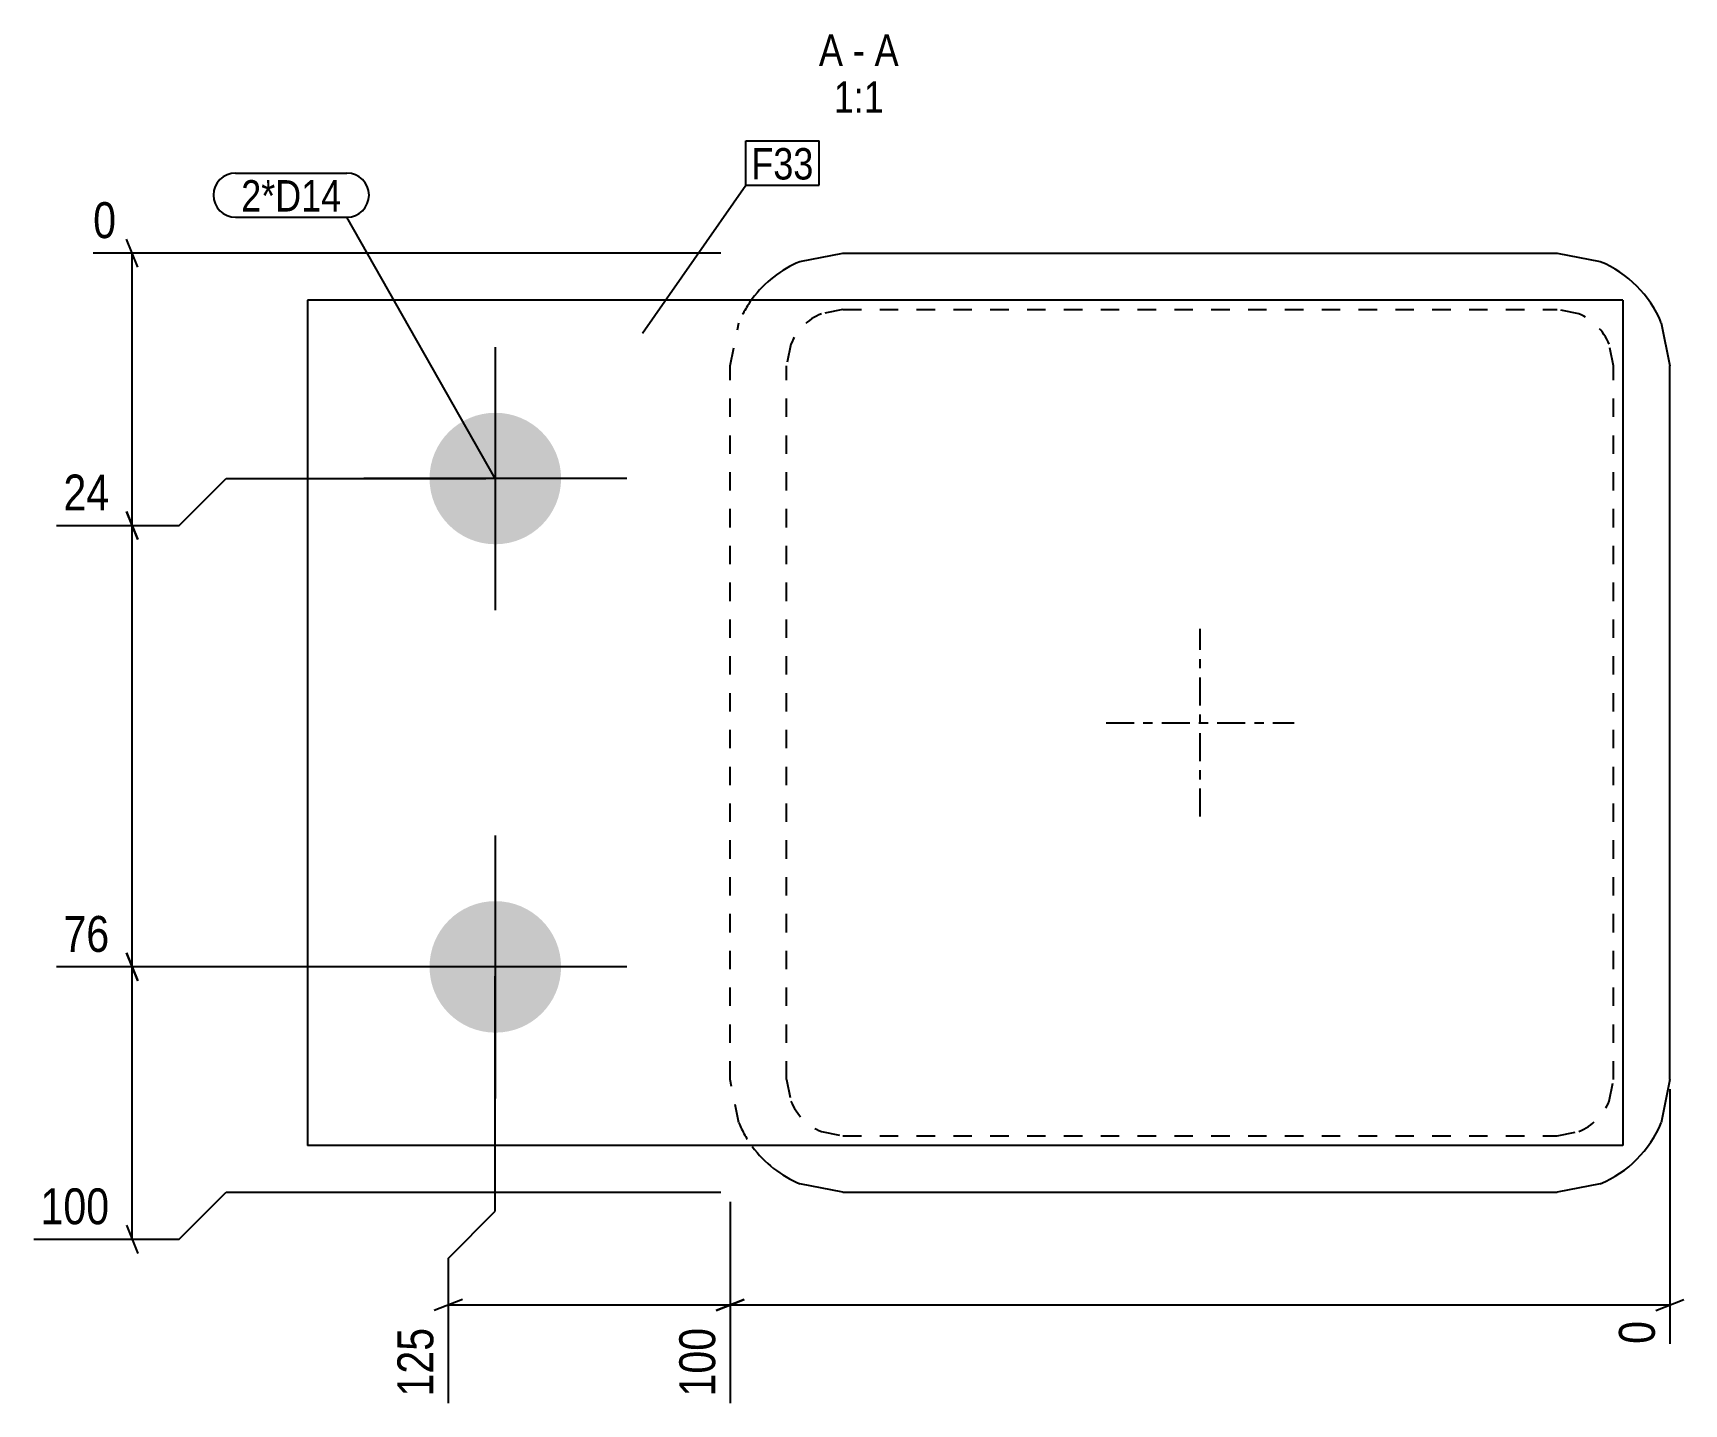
# Model space of a CAD drawing. Header units: millimetres. Extents: x 5 to 23236, y 2 to 815.
# Drawn here: x 15602 to 15777.7, y 2.3 to 148.3 of the extents above; entities that cross this region are included whole.
import ezdxf

# ---------------------------------------------------------------- set-up
doc = ezdxf.new("R2010")
doc.units = ezdxf.units.MM
doc.linetypes.add('DXK_LINE_DOT2', pattern=[3.9198, 1.9599, -1.9599])
doc.linetypes.add('DXK_LINE_DOT3', pattern=[5.9187, 2.979, -0.9799, 0.9799, -0.9799])
for name, color, linetype in [('MÅLSÆTNING', 7, 'Continuous'), ('STÅL', 7, 'Continuous'), ('TEKST', 7, 'Continuous')]:
    doc.layers.add(name, color=color, linetype=linetype)
doc.styles.add('Arial Narrow', font='ARIALN.TTF', dxfattribs={"height": 0.2})

msp = doc.modelspace()

# ---------------------------------------------------------------- hatches: boundary and pattern name
at = {"layer": 'STÅL', "linetype": 'Continuous'}
for points in [[(15651.23, 93.87, -1), (15651.23, 107.87, -1)], [(15651.23, 41.87, -1), (15651.23, 55.87, -1)]]:
    msp.add_hatch(color=96, dxfattribs=at).paths.add_polyline_path(points)

# ---------------------------------------------------------------- linework, layer by layer
at = {"layer": 'MÅLSÆTNING', "color": 7, "linetype": 'Continuous'}
for p, q in [((15675.23, 124.87), (15608.43, 124.87)), ((15613.17, 123.37), (15611.97, 126.37)), ((15612.57, 95.87), (15612.57, 124.87)), ((15617.57, 95.87), (15622.57, 100.87)), ((15617.57, 95.87), (15622.57, 100.87)), ((15622.57, 100.87), (15650.23, 100.87)), ((15622.57, 100.87), (15650.23, 100.87)), ((15611.97, 97.37), (15613.17, 94.37)), ((15613.17, 94.37), (15611.97, 97.37)), ((15604.54, 95.87), (15617.57, 95.87)), ((15604.54, 95.87), (15617.57, 95.87)), ((15612.57, 48.87), (15612.57, 95.87)), ((15613.17, 47.37), (15611.97, 50.37)), ((15611.97, 50.37), (15613.17, 47.37)), ((15650.23, 48.87), (15604.54, 48.87)), ((15612.57, 19.87), (15612.57, 48.87)), ((15651.23, 22.87), (15651.23, 47.87)), ((15776.23, 35.86), (15776.23, 8.73)), ((15617.57, 19.87), (15622.57, 24.87)), ((15622.57, 24.87), (15675.23, 24.87)), ((15646.23, 17.87), (15651.23, 22.87)), ((15676.23, 23.87), (15676.23, 2.4)), ((15611.97, 21.37), (15613.17, 18.37)), ((15602.1, 19.87), (15617.57, 19.87)), ((15646.23, 2.4), (15646.23, 17.87)), ((15647.73, 13.47), (15644.73, 12.27)), ((15646.23, 12.87), (15676.23, 12.87)), ((15674.73, 12.27), (15677.73, 13.47)), ((15677.73, 13.47), (15674.73, 12.27)), ((15676.23, 12.87), (15776.23, 12.87)), ((15774.73, 12.27), (15777.73, 13.47))]:
    msp.add_line(p, q, dxfattribs=at)
at = {"layer": 'STÅL', "color": 2, "linetype": 'Continuous'}
for p, q in [((15683.64, 123.96), (15688.23, 124.87)), ((15688.23, 124.87), (15764.23, 124.87)), ((15764.23, 124.87), (15768.82, 123.96)), ((15771.23, 119.87), (15631.23, 119.87)), ((15631.23, 119.87), (15631.23, 29.87)), ((15771.23, 119.87), (15771.23, 29.87)), ((15775.32, 117.46), (15776.23, 112.87)), ((15776.23, 36.87), (15776.23, 112.87)), ((15776.23, 36.87), (15775.32, 32.28)), ((15771.23, 29.87), (15631.23, 29.87)), ((15688.23, 24.87), (15683.64, 25.78)), ((15688.23, 24.87), (15764.23, 24.87)), ((15768.82, 25.78), (15764.23, 24.87))]:
    msp.add_line(p, q, dxfattribs=at)
at = {"layer": 'STÅL', "color": 7, "linetype": 'DXK_LINE_DOT2'}
for p, q in [((15688.23, 118.87), (15685.93, 118.41)), ((15688.23, 118.87), (15764.23, 118.87)), ((15766.53, 118.41), (15764.23, 118.87)), ((15676.23, 112.87), (15677.14, 117.46)), ((15682.69, 115.17), (15682.23, 112.87)), ((15770.23, 112.87), (15769.77, 115.17)), ((15676.23, 36.87), (15676.23, 112.87)), ((15682.23, 36.87), (15682.23, 112.87)), ((15770.23, 36.87), (15770.23, 112.87)), ((15677.14, 32.28), (15676.23, 36.87)), ((15682.23, 36.87), (15682.69, 34.57)), ((15769.77, 34.57), (15770.23, 36.87)), ((15685.93, 31.33), (15688.23, 30.87)), ((15688.23, 30.87), (15764.23, 30.87)), ((15764.23, 30.87), (15766.53, 31.33))]:
    msp.add_line(p, q, dxfattribs=at)
at = {"layer": 'STÅL', "color": 96, "linetype": 'Continuous'}
for p, q in [((15651.23, 114.87), (15651.23, 86.87)), ((15665.23, 100.87), (15637.23, 100.87)), ((15651.23, 62.87), (15651.23, 34.87)), ((15665.23, 48.87), (15637.23, 48.87))]:
    msp.add_line(p, q, dxfattribs=at)
at = {"layer": 'STÅL', "color": 7, "linetype": 'DXK_LINE_DOT3'}
for p, q in [((15726.23, 64.87), (15726.23, 84.87)), ((15716.23, 74.87), (15736.23, 74.87))]:
    msp.add_line(p, q, dxfattribs=at)
at = {"layer": 'STÅL', "color": 2, "linetype": 'Continuous'}
for centre, start, end in [((15688.23, 112.87), 112.5, 143.5514), ((15764.23, 112.87), 22.5, 67.5), ((15764.23, 36.87), 292.5, 337.5), ((15688.23, 36.87), 216.4486, 247.5)]:
    msp.add_arc(centre, 12, start, end, dxfattribs=at)
at = {"layer": 'STÅL', "color": 7, "linetype": 'DXK_LINE_DOT2'}
for centre, radius, start, end in [((15688.23, 112.87), 12, 143.5514, 157.5), ((15688.23, 112.87), 6, 112.5, 157.5), ((15764.23, 112.87), 6, 22.5, 67.5), ((15688.23, 36.87), 6, 202.5, 247.5), ((15764.23, 36.87), 6, 292.5, 337.5), ((15688.23, 36.87), 12, 202.5, 216.4486)]:
    msp.add_arc(centre, radius, start, end, dxfattribs=at)

# ---------------------------------------------------------------- wipeouts: each hides what was drawn before it
at = {"color": 0, "linetype": 'Continuous'}
for points in [[(15688.23, 144.81), (15688.23, 148.31), (15685.67, 148.31), (15685.67, 144.81)], [(15690.55, 144.81), (15690.55, 148.31), (15689.28, 148.31), (15689.28, 144.81)], [(15694.16, 144.81), (15694.16, 148.31), (15691.6, 148.31), (15691.6, 144.81)], [(15692.58, 139.81), (15692.58, 143.31), (15687.25, 143.31), (15687.25, 139.81)]]:
    msp.add_wipeout(points, dxfattribs=at).dxf.layer = 'TEKST'
at = {"color": 0}
for points in [[(15685.08, 132.71), (15685.08, 136.21), (15678.48, 136.21), (15678.48, 132.71)], [(15634.84, 129.3), (15634.84, 132.8), (15624.19, 132.8), (15624.19, 129.3)]]:
    msp.add_wipeout(points, dxfattribs=at).dxf.layer = 'TEKST'

# ---------------------------------------------------------------- next in the draw order: texts
at = {"layer": 'TEKST', "color": 3, "linetype": 'Continuous', "style": 'Arial Narrow'}
for s, p in [('A', (15685.67, 144.81)), ('A', (15691.6, 144.81)), ('-', (15689.28, 144.81)), ('1:1', (15687.25, 139.81))]:
    msp.add_text(s, height=3.34, dxfattribs=at).set_placement(p)

# ---------------------------------------------------------------- next in the draw order: wipeouts: each hides what was drawn before it
at = {"color": 0, "linetype": 'Continuous'}
for points in [[(15611.67, 125.67), (15611.67, 131.27), (15607.63, 131.27), (15607.63, 125.67)], [(15610.94, 96.67), (15610.94, 102.27), (15604.47, 102.27), (15604.47, 96.67)], [(15610.94, 49.67), (15610.94, 55.27), (15604.47, 55.27), (15604.47, 49.67)], [(15610.94, 20.67), (15610.94, 26.27), (15602.03, 26.27), (15602.03, 20.67)], [(15645.43, 11.24), (15639.83, 11.24), (15639.83, 2.33), (15645.43, 2.33)], [(15675.43, 11.24), (15669.83, 11.24), (15669.83, 2.33), (15675.43, 2.33)], [(15775.43, 11.97), (15769.83, 11.97), (15769.83, 7.93), (15775.43, 7.93)]]:
    msp.add_wipeout(points, dxfattribs=at).dxf.layer = 'MÅLSÆTNING'
at = {"color": 0}
for points in [[(15685.08, 132.71), (15685.08, 136.21), (15678.48, 136.21), (15678.48, 132.71)], [(15634.84, 129.3), (15634.84, 132.8), (15624.19, 132.8), (15624.19, 129.3)]]:
    msp.add_wipeout(points, dxfattribs=at).dxf.layer = 'TEKST'

# ---------------------------------------------------------------- next in the draw order: linework, layer by layer
at = {"layer": 'MÅLSÆTNING', "color": 7, "linetype": 'Continuous'}
for p, q in [((15650.23, 48.87), (15604.54, 48.87)), ((15676.23, 23.87), (15676.23, 2.4))]:
    msp.add_line(p, q, dxfattribs=at)
at = {"layer": 'TEKST', "color": 7, "linetype": 'Continuous'}
for p, q in [((15677.88, 136.81), (15685.68, 136.81)), ((15677.88, 132.11), (15677.88, 136.81)), ((15685.68, 132.11), (15685.68, 136.81)), ((15623.59, 133.4), (15635.44, 133.4)), ((15666.9, 116.36), (15677.88, 132.11)), ((15677.88, 132.11), (15685.68, 132.11)), ((15623.59, 128.7), (15635.44, 128.7)), ((15651.23, 100.87), (15635.44, 128.7))]:
    msp.add_line(p, q, dxfattribs=at)
for centre, start, end in [((15623.59, 131.05), 90, 270), ((15635.44, 131.05), 270, 90)]:
    msp.add_arc(centre, 2.35, start, end, dxfattribs=at)

# ---------------------------------------------------------------- next in the draw order: texts
at = {"layer": 'MÅLSÆTNING', "color": 3, "linetype": 'Continuous', "style": 'Arial Narrow'}
for s, height, p in [('0', 3.82, (15608.43, 126.47)), ('24', 3.818, (15605.27, 97.47)), ('76', 3.818, (15605.27, 50.47)), ('100', 3.818, (15602.83, 21.47))]:
    msp.add_text(s, height=height, dxfattribs=at).set_placement(p)
for s, height, p in [('0', 3.82, (15774.63, 8.73)), ('125', 3.818, (15644.63, 3.13)), ('100', 3.818, (15674.63, 3.13))]:
    msp.add_text(s, height=height, rotation=90.0002, dxfattribs=at).set_placement(p)
at = {"layer": 'TEKST', "color": 3, "style": 'Arial Narrow'}
for s, p in [('F33', (15678.48, 132.71)), ('2*D14', (15624.19, 129.3))]:
    msp.add_text(s, height=3.34, dxfattribs=at).set_placement(p)

doc.saveas('drawing.dxf')
